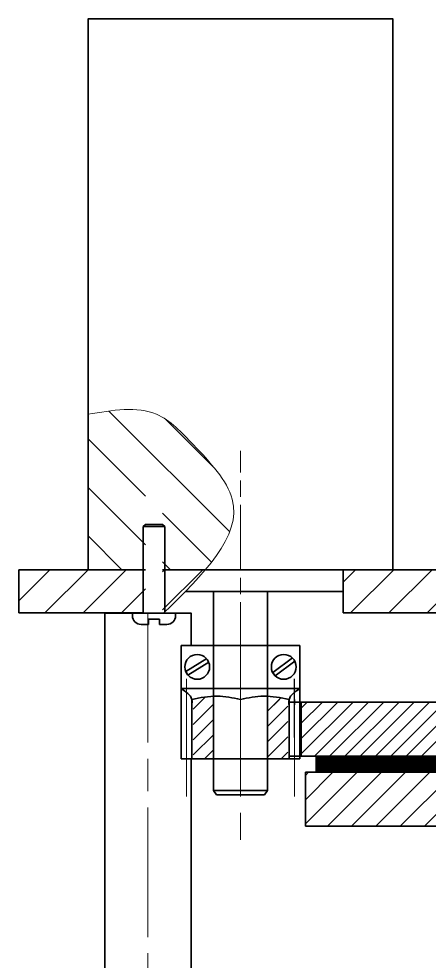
# Model space of a CAD drawing. Header units: millimetres. Extents: x 0 to 1511, y 0 to 853.
# Drawn here: x 1405.7 to 1443.6, y 310.1 to 397.3 of the extents above; entities that cross this region are included whole.
import ezdxf

# ---------------------------------------------------------------- set-up
doc = ezdxf.new("R2010")
doc.units = ezdxf.units.MM
doc.linetypes.add('AM_ISO08W050', pattern=[18, 12, -1.5, 3, -1.5])
doc.linetypes.add('AM_ISO08W050x2', pattern=[9, 6, -0.75, 1.5, -0.75])
for name, color, linetype, lineweight in [('AM_0', 7, 'Continuous', 35), ('AM_7', 4, 'AM_ISO08W050', 15), ('AM_8', 1, 'Continuous', 15), ('AM_8N', 1, 'Continuous', 15), ('основные', 7, 'Continuous', 35), ('тонкие', 2, 'Continuous', 15)]:
    doc.layers.add(name, color=color, linetype=linetype, lineweight=lineweight)
pattern_1 = [(45, (1212.0861, 146.3458), (-0.7071068, 0.7071068), [])]
pattern_2 = [(45, (1212.086, 146.3458), (-1.767767, 1.767767), [])]

msp = doc.modelspace()

# ---------------------------------------------------------------- hatches: boundary and pattern name
at = {"layer": 'AM_8'}
h = msp.add_hatch(dxfattribs=at)
h.set_pattern_fill('_U', color=256, scale=2.5, angle=45, style=0, pattern_type=0)
h.set_pattern_definition(pattern_2)
edge = h.paths.add_edge_path(flags=0)
edge.add_line((1419.136, 342.39), (1418.97, 342.486))
edge.add_line((1418.97, 342.486), (1418.97, 346.346))
edge.add_line((1422.942, 346.346), (1418.97, 346.346))
edge.add_line((1419.136, 342.39), (1422.942, 346.346))
edge = h.paths.add_edge_path(flags=0)
edge.add_line((1417.403, 342.486), (1417.14, 342.334))
edge.add_line((1405.686, 342.346), (1417.14, 342.334))
edge.add_line((1405.686, 346.346), (1405.686, 342.346))
edge.add_line((1417.403, 346.346), (1405.686, 346.346))
edge.add_line((1417.403, 346.346), (1417.403, 342.486))
edge = h.paths.add_edge_path(flags=0)
edge.add_line((1417.403, 342.486), (1417.14, 342.334))
edge.add_line((1417.403, 346.346), (1417.403, 342.486))
edge.add_line((1418.97, 346.346), (1417.403, 346.346))
edge.add_line((1418.97, 342.486), (1418.97, 346.346))
edge.add_line((1419.136, 342.39), (1418.97, 342.486))
edge.add_line((1419.08, 342.332), (1419.136, 342.39))
edge.add_line((1417.14, 342.334), (1419.08, 342.332))
edge = h.paths.add_edge_path(flags=0)
edge.add_line((1417.403, 342.486), (1417.14, 342.334))
edge.add_line((1417.403, 346.346), (1417.403, 342.486))
edge.add_line((1418.97, 346.346), (1417.403, 346.346))
edge.add_line((1418.97, 342.486), (1418.97, 346.346))
edge.add_line((1419.136, 342.39), (1418.97, 342.486))
edge.add_line((1419.08, 342.332), (1419.136, 342.39))
edge.add_line((1417.14, 342.334), (1419.08, 342.332))
h = msp.add_hatch(dxfattribs=at)
h.set_pattern_fill('_U', color=256, scale=2.5, angle=45, style=0, pattern_type=0)
h.set_pattern_definition(pattern_2)
edge = h.paths.add_edge_path(flags=0)
edge.add_line((1455.12, 342.346), (1455.12, 346.346))
edge.add_line((1456.686, 346.346), (1455.12, 346.346))
edge.add_line((1456.686, 342.346), (1456.686, 346.346))
edge.add_line((1455.12, 342.346), (1456.686, 342.346))
edge = h.paths.add_edge_path(flags=0)
edge.add_line((1447.97, 342.346), (1447.97, 346.346))
edge.add_line((1453.553, 346.346), (1447.97, 346.346))
edge.add_line((1453.553, 346.346), (1453.553, 342.346))
edge.add_line((1447.97, 342.346), (1453.553, 342.346))
edge = h.paths.add_edge_path(flags=0)
edge.add_line((1446.403, 346.346), (1446.403, 342.346))
edge.add_line((1435.686, 342.346), (1446.403, 342.346))
edge.add_line((1435.686, 346.346), (1435.686, 342.346))
edge.add_line((1446.403, 346.346), (1435.686, 346.346))
edge = h.paths.add_edge_path(flags=0)
edge.add_line((1453.553, 346.346), (1453.553, 342.346))
edge.add_line((1455.12, 346.346), (1453.553, 346.346))
edge.add_line((1455.12, 342.346), (1455.12, 346.346))
edge.add_line((1453.553, 342.346), (1455.12, 342.346))
edge = h.paths.add_edge_path(flags=0)
edge.add_line((1446.403, 346.346), (1446.403, 342.346))
edge.add_line((1447.97, 346.346), (1446.403, 346.346))
edge.add_line((1447.97, 342.346), (1447.97, 346.346))
edge.add_line((1446.403, 342.346), (1447.97, 342.346))
edge = h.paths.add_edge_path(flags=0)
edge.add_line((1453.553, 346.346), (1453.553, 342.346))
edge.add_line((1455.12, 346.346), (1453.553, 346.346))
edge.add_line((1455.12, 342.346), (1455.12, 346.346))
edge.add_line((1453.553, 342.346), (1455.12, 342.346))
edge = h.paths.add_edge_path(flags=0)
edge.add_line((1446.403, 346.346), (1446.403, 342.346))
edge.add_line((1447.97, 346.346), (1446.403, 346.346))
edge.add_line((1447.97, 342.346), (1447.97, 346.346))
edge.add_line((1446.403, 342.346), (1447.97, 342.346))
h = msp.add_hatch(dxfattribs=at)
h.set_pattern_fill('_U', color=256, angle=45, style=0, pattern_type=0)
h.set_pattern_definition(pattern_1)
h.paths.add_polyline_path([(1421.811, 334.346), (1421.811, 328.846), (1423.686, 328.846), (1423.686, 334.638)])
h = msp.add_hatch(dxfattribs=at)
h.set_pattern_fill('_U', color=256, angle=45, style=0, pattern_type=0)
h.set_pattern_definition(pattern_1)
h.paths.add_polyline_path([(1430.561, 328.846), (1430.561, 334.346), (1428.686, 334.638), (1428.686, 328.846)])
h = msp.add_hatch(dxfattribs=at)
h.set_pattern_fill('_U', color=256, angle=45, style=0, pattern_type=0)
h.set_pattern_definition(pattern_1)
h.paths.add_polyline_path([(1428.686, 334.346), (1428.686, 328.846), (1430.561, 328.846), (1430.561, 334.346)])
h = msp.add_hatch(dxfattribs=at)
h.set_pattern_fill('_U', color=256, angle=45, style=0, pattern_type=0)
h.set_pattern_definition(pattern_1)
h.paths.add_polyline_path([(1431.811, 329.096), (1460.686, 329.096), (1460.686, 329.1), (1462.686, 329.099), (1462.686, 334.096), (1431.811, 334.096)])
at = {"layer": 'AM_8N'}
h = msp.add_hatch(dxfattribs=at)
h.set_pattern_fill('ANSI31', color=256, angle=90, style=0)
h.set_pattern_definition([(135, (1212.086, 95.9763), (-2.245064, -2.245064), [])])
edge = h.paths.add_edge_path(flags=0)
edge.add_line((1418.97, 346.346), (1418.97, 353.932))
edge.add_line((1418.97, 353.932), (1418.186, 354.384))
edge.add_line((1418.186, 354.384), (1417.403, 353.932))
edge.add_line((1417.403, 353.932), (1417.403, 346.346))
edge.add_line((1412.086, 346.346), (1417.403, 346.346))
edge.add_line((1412.086, 360.734), (1412.086, 346.346))
edge.add_spline(control_points=[(1422.942, 346.346), (1424.805, 348.553), (1426.967, 352.507), (1422.21, 357.51), (1418.185, 361.789), (1414.348, 361.125), (1412.086, 360.734)], knot_values=[0, 0, 0, 0, 7.675196, 13.869158, 18.286503, 24.625285, 24.625285, 24.625285, 24.625285], degree=3, periodic=0)
edge.add_line((1418.97, 346.346), (1422.942, 346.346))
edge = h.paths.add_edge_path(flags=0)
edge.add_line((1418.97, 346.346), (1418.97, 353.932))
edge.add_line((1417.403, 346.346), (1418.97, 346.346))
edge.add_line((1417.403, 353.932), (1417.403, 346.346))
edge.add_line((1418.186, 354.384), (1417.403, 353.932))
edge.add_line((1418.97, 353.932), (1418.186, 354.384))
edge = h.paths.add_edge_path(flags=0)
edge.add_line((1418.97, 346.346), (1418.97, 353.932))
edge.add_line((1417.403, 346.346), (1418.97, 346.346))
edge.add_line((1417.403, 353.932), (1417.403, 346.346))
edge.add_line((1418.186, 354.384), (1417.403, 353.932))
edge.add_line((1418.97, 353.932), (1418.186, 354.384))
h = msp.add_hatch(dxfattribs=at)
h.set_pattern_fill('ANSI31', color=256, scale=0.5)
h.set_pattern_definition([(45, (1212.0861, 95.9763), (-1.122532, 1.122532), [])])
h.paths.add_polyline_path([(1505.186, 327.6), (1488.326, 327.6), (1488.326, 323.607), (1488.652, 323.607), (1488.886, 323.607), (1488.914, 323.607), (1488.914, 322.6), (1505.186, 322.6)])
h.paths.add_polyline_path([(1486.326, 325.617), (1486.326, 327.6), (1474.686, 327.6), (1474.686, 326.1), (1475.642, 326.1), (1475.642, 318.1), (1474.686, 318.1), (1474.686, 310.6), (1477.686, 310.6), (1477.686, 322.6), (1480.087, 322.6), (1485.687, 322.6), (1485.687, 322.789), (1485.687, 323.526), (1485.687, 323.607), (1485.723, 323.607), (1486.326, 323.607)])
h.paths.add_polyline_path([(1462.686, 327.6), (1451.046, 327.6), (1451.046, 323.607), (1451.649, 323.607), (1451.685, 323.607), (1451.685, 323.526), (1451.685, 322.789), (1451.685, 322.6), (1457.285, 322.6), (1459.686, 322.6), (1459.686, 310.6), (1462.685, 310.6)])
h.paths.add_polyline_path([(1449.046, 325.617), (1449.046, 327.6), (1432.186, 327.6), (1432.186, 322.6), (1448.458, 322.6), (1448.458, 323.607), (1448.486, 323.607), (1448.72, 323.607), (1449.046, 323.607)])
at = {"layer": 'основные'}
h = msp.add_hatch(dxfattribs=at)
h.set_pattern_fill('GRATE', color=256, scale=0.069, angle=45, style=0)
h.set_pattern_definition([(45, (1212.08609, 146.34579), (-0.0387273545, 0.0387273545), []), (135, (1212.08609, 146.3458), (-0.15490942, -0.15490942), [])])
h.paths.add_polyline_path([(1460.686, 329.096), (1433.186, 329.096), (1433.186, 327.6), (1460.686, 327.6)])
h.paths.add_polyline_path([(1504.186, 329.096), (1476.686, 329.096), (1476.686, 327.6), (1504.186, 327.6)])

# ---------------------------------------------------------------- linework, layer by layer
at = {"layer": 'AM_0'}
for p, q in [((1428.686, 344.346), (1423.686, 344.346)), ((1423.686, 344.346), (1423.686, 334.346)), ((1423.686, 344.346), (1428.686, 344.346)), ((1428.686, 344.346), (1428.686, 334.346)), ((1431.686, 335.346), (1420.686, 335.346)), ((1420.686, 334.346), (1420.686, 328.846)), ((1431.686, 334.346), (1431.686, 328.846)), ((1430.686, 334.096), (1430.686, 329.096)), ((1506.686, 334.096), (1430.686, 334.096)), ((1431.811, 334.096), (1431.811, 329.096)), ((1462.686, 329.096), (1430.686, 329.096)), ((1431.686, 328.846), (1420.686, 328.846)), ((1423.686, 328.846), (1423.686, 325.925)), ((1428.686, 328.846), (1423.686, 328.846)), ((1428.686, 328.846), (1428.686, 325.925)), ((1423.686, 325.925), (1423.953, 325.522)), ((1428.419, 325.522), (1423.953, 325.522)), ((1428.686, 325.925), (1428.419, 325.522))]:
    msp.add_line(p, q, dxfattribs=at)
at = {"layer": 'AM_7', "linetype": 'AM_ISO08W050x2'}
for p, q in [((1426.186, 337.346), (1426.186, 357.346)), ((1423.686, 344.346), (1423.686, 344.346))]:
    msp.add_line(p, q, dxfattribs=at)
at = {"layer": 'AM_7'}
for p, q in [((1417.623, 342.346), (1417.623, 301.617)), ((1426.186, 337.346), (1426.186, 321.346)), ((1421.186, 336.263), (1421.186, 325.346)), ((1431.154, 336.263), (1431.186, 325.346)), ((1431.186, 336.263), (1431.186, 325.596))]:
    msp.add_line(p, q, dxfattribs=at)
at = {"layer": 'основные'}
for p, q in [((1412.086, 360.734), (1412.086, 346.346)), ((1417.186, 350.361), (1417.403, 350.522)), ((1417.186, 342.361), (1417.186, 350.361)), ((1417.186, 350.361), (1419.186, 350.361)), ((1417.403, 350.522), (1418.186, 350.522)), ((1418.186, 350.522), (1418.97, 350.522)), ((1418.97, 350.522), (1419.186, 350.361)), ((1419.186, 350.361), (1419.186, 342.436)), ((1440.286, 346.346), (1440.286, 350.346)), ((1405.686, 346.346), (1405.686, 342.346)), ((1412.086, 346.346), (1417.403, 346.346)), ((1418.97, 346.346), (1426.186, 346.346)), ((1435.686, 346.346), (1435.686, 344.346)), ((1435.686, 346.346), (1435.686, 342.346)), ((1440.286, 346.346), (1446.403, 346.346)), ((1426.186, 344.346), (1421.106, 344.346)), ((1426.186, 344.346), (1435.686, 344.346)), ((1435.686, 342.346), (1456.686, 342.346)), ((1417.686, 341.286), (1417.686, 341.786)), ((1417.686, 341.786), (1418.686, 341.786)), ((1418.686, 341.786), (1418.686, 341.286)), ((1420.686, 335.346), (1420.686, 339.346)), ((1420.686, 339.346), (1431.686, 339.346)), ((1431.686, 339.346), (1431.686, 335.346)), ((1423.059, 338.123), (1421.12, 336.914)), ((1421.317, 336.598), (1423.243, 337.799)), ((1429.165, 336.835), (1430.996, 338.177)), ((1431.228, 337.886), (1429.386, 336.535)), ((1421.12, 336.914), (1421.317, 336.598)), ((1429.386, 336.535), (1429.165, 336.835)), ((1420.686, 334.346), (1420.686, 335.346)), ((1431.686, 334.346), (1431.686, 335.346)), ((1421.686, 328.846), (1421.686, 334.346)), ((1423.686, 334.346), (1423.686, 328.846)), ((1428.686, 334.346), (1428.686, 328.846)), ((1430.686, 328.846), (1430.686, 334.346)), ((1431.186, 334.346), (1431.186, 333.846)), ((1433.186, 327.6), (1433.186, 329.096)), ((1433.186, 327.6), (1432.186, 327.6)), ((1432.186, 327.6), (1432.186, 322.6)), ((1462.686, 327.6), (1432.186, 327.6)), ((1460.686, 327.6), (1433.186, 327.6)), ((1423.686, 325.925), (1428.686, 325.925)), ((1448.486, 322.6), (1432.186, 322.6))]:
    msp.add_line(p, q, dxfattribs=at)
for points in [[(1422.942, 346.346), (1440.286, 346.346), (1440.286, 397.346), (1412.086, 397.346), (1412.086, 360.734)], [(1417.403, 346.346), (1405.686, 346.346)], [(1422.942, 346.346), (1418.97, 346.346)], [(1405.686, 342.346), (1417.16, 342.346)], [(1421.623, 328.846), (1421.623, 305.624), (1413.623, 305.624), (1413.623, 342.332), (1421.623, 342.332), (1421.623, 339.346)]]:
    msp.add_lwpolyline(points, dxfattribs=at)
msp.add_lwpolyline([(1417.686, 341.286), (1416.986, 341.286, -0.414214), (1416.186, 342.086), (1416.186, 342.332), (1420.186, 342.332), (1420.186, 342.086, -0.414214), (1419.386, 341.286), (1418.686, 341.286)], format="xyb", dxfattribs=at)
for centre in [(1422.181, 337.356), (1430.191, 337.356)]:
    msp.add_circle(centre, 1.15, dxfattribs=at)
for points in [[(1420.686, 335.346), (1421.686, 334.346), (1421.686, 333.769)], [(1431.686, 335.346), (1430.686, 334.346), (1430.686, 333.769)], [(1421.686, 334.346), (1424.027, 334.645), (1426.186, 334.346)], [(1430.686, 334.346), (1428.345, 334.645), (1426.186, 334.346)]]:
    msp.add_spline(points, degree=3, dxfattribs=at)
at = {"layer": 'тонкие'}
msp.add_spline([(1412.086, 360.734), (1418.425, 360.734), (1421.83, 357.92), (1425.431, 352.88), (1419.08, 342.332)], degree=3, dxfattribs=at)

doc.saveas('drawing.dxf')
